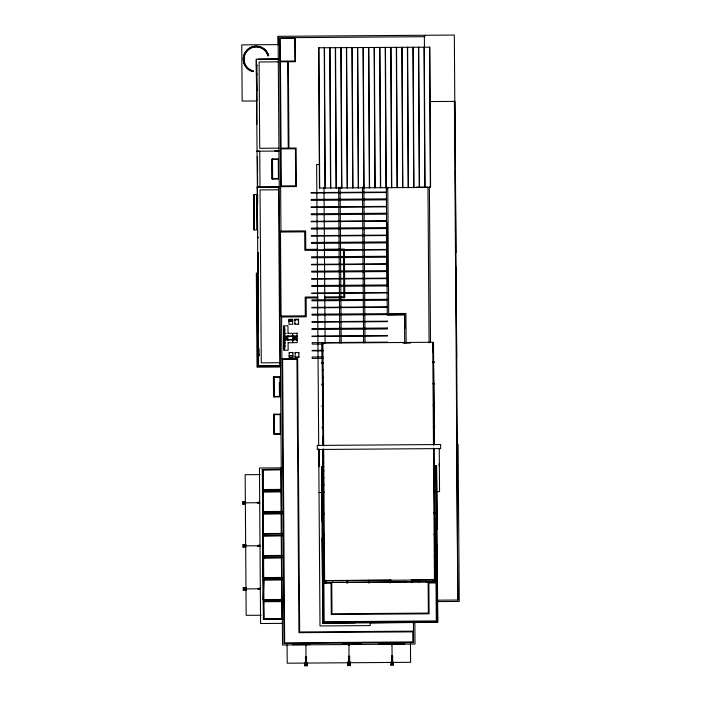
<?xml version="1.0" encoding="UTF-8"?>
<svg xmlns="http://www.w3.org/2000/svg" width="701" height="701" viewBox="0 0 701 701"><rect width="100%" height="100%" fill="white"/><g stroke="black" fill="none" stroke-linecap="round" stroke-linejoin="round"><path stroke-width="1.05" d="M281.46 489.64L262.481 489.771L262.928 469.67M263.094 491.681L262.638 511.783L282.389 511.642M263.094 491.918L262.638 511.783L263.234 511.537M282.547 533.645L262.796 533.794L263.252 513.693M263.41 535.704L262.963 555.805L281.942 555.665M263.41 535.941L262.963 555.805L263.558 555.56M282.1 577.677L263.12 577.808L263.576 557.707M263.734 579.718L263.278 599.819L283.344 599.67M263.734 579.955L263.278 599.819L263.874 599.574M362.916 328.489L363.547 327.998L364.187 328.48M283.668 336.392L285.36 336.2M284.431 346.049L285.43 346.04M362.356 242.248L363.495 242.239M363.495 242.905L362.356 242.905M362.566 270.945L363.46 270.691M362.776 299.66L363.512 299.345M296.716 336.173L292.694 336.13M284.834 342.605L284.957 339.871M362.251 213.454L362.715 213.262M364.021 329.12L363.092 329.128M287.901 340.441L287.892 339.433M292.781 336.436L292.527 334.289M363.469 271.83L362.566 271.602M262.481 489.771L263.077 489.535M262.796 533.794L263.392 533.549M263.12 577.808L263.716 577.571M268.544 55.563L268.097 55.721L267.677 54.476A12.373 12.373 0 0 0 247.392 50.446A12.373 12.373 0 0 0 251.72 70.661L252.973 71.064L252.824 71.52L251.545 71.108A12.855 12.855 0 0 1 247.05 50.104A12.855 12.855 0 0 1 268.115 54.292M363.521 300.615L362.776 300.317M244.71 502.845L257.074 502.74M245.026 545.886L257.39 545.781M245.341 588.936L257.696 588.822M278.166 44.619L241.757 44.882L242.16 101.084L256.75 100.979M258.24 59.234L278.954 58.963L256.207 59.129L256.803 108.156M278.288 61.837L259.098 61.977L259.72 148.305L278.919 148.165M256.251 65.105L257.206 65.105M256.496 65.587L257.206 65.579M256.557 74.236L257.276 74.227M256.557 74.472L257.276 74.464M430.212 101.557L454.958 101.382L457.297 444.408M256.68 108.392L257.425 194.238M258.906 151.066L256.995 151.197M274.678 150.952L278.937 150.917M256.873 151.197L278.937 151.039M271.892 159.46L277.727 159.416M319.717 164.525L316.642 164.542L318.692 445.547M272.032 178.589L277.868 178.545M280.628 186.659L296.418 186.545L296.137 148.042L288.961 148.095L288.33 61.767L295.507 61.714L295.331 37.644M257.136 187.071L279.2 186.904M257.136 187.185L278.516 187.036M416.008 187.114L427.952 187.027L429.091 342.859M278.534 189.778L260.027 189.918L261.289 362.846L280.996 362.697M386.382 192.039L310.981 192.582L310.981 193.064L386.382 192.512M257.311 194.484L257.565 229.875M257.67 194.72L257.618 203.448M386.479 206.383L311.086 206.935L311.086 207.408L386.488 206.865M386.663 213.227L311.262 213.77L311.27 214.734L386.663 214.182M386.584 220.736L311.191 221.279L311.191 221.761L386.593 221.209M257.688 230.112L257.504 237.288L258.459 237.28M280.952 231.067L305.645 230.892L305.776 249.381L317.579 249.293M279.524 232.04L304.698 231.856L304.83 250.345L317.711 250.248M386.689 235.08L311.297 235.632L311.297 236.106L386.698 235.562M257.749 237.762L258.459 237.762M324.02 249.249L344.41 249.1L344.761 297.732L324.379 297.881M386.794 249.433L311.524 249.977L311.524 250.459L386.803 249.906M324.142 250.204L343.464 250.064L343.797 296.786L324.484 296.926M257.933 263.786L258.651 263.786M257.933 264.032L258.651 264.023M386.899 263.778L311.498 264.33L311.507 264.803L386.908 264.259M257.88 272.917L257.258 187.185M258.003 273.153L256.329 273.171L257.013 367.175L279.822 367.009L278.507 186.913M257.048 273.881L257.766 273.872M387.005 278.122L311.603 278.674L311.612 279.156L387.005 278.604M258.056 280.33L257.766 273.153M257.933 280.566L258.196 315.958M257.179 291.677L257.898 291.669M257.188 292.396L257.907 292.387M387.11 292.475L311.708 293.027L311.717 293.5L387.11 292.948M318.044 296.97L305.172 297.066L305.303 315.853L280.137 316.037M317.939 297.925L306.135 298.013L306.267 316.799L281.583 316.983M387.215 306.819L311.814 307.371L311.822 307.853L387.215 307.301M257.32 310.192L258.029 310.184M257.32 310.911L258.038 310.902M387.39 313.662L311.989 314.214L311.998 315.17L387.399 314.618M387.513 314.784L404.845 314.539M258.319 316.204L258.345 319.787M258.222 320.024L258.485 355.416M288.943 319.787L292.65 319.761M294.867 319.752L298.573 319.717M292.659 320.348L292.063 319.77M294.867 320.339L295.454 319.744M297.986 320.313L298.573 320.313M288.961 320.962L292.668 320.935M288.943 321.312L292.65 321.286M294.893 323.696L295.48 323.687M298.013 323.669L298.6 323.66M283.598 327.244L284.413 327.358M257.451 328.708L258.17 328.699M257.46 329.426L258.17 329.417M285.228 330.136L284.308 330.031M284.361 333.308L286.192 333.325M288.093 333.317L297.136 333.264M285.141 336.182L288.041 336.208M288.277 336.165L292.212 335.989M288.111 336.366L297.154 336.278M285.141 336.533L287.988 336.515L287.866 335.595M296.628 335.534L296.795 336.445L292.86 336.559M288.041 337.794L283.677 337.829L283.59 325.816L287.953 325.781L288.015 333.317M292.659 337.759L297.171 337.733L297.058 333.247M288.05 338.233L283.686 338.268L283.774 350.281L288.137 350.246L288.076 342.719M292.405 340.318L292.405 339.486L288.383 339.556M296.821 340.292L296.821 339.45L292.799 339.529M283.695 339.696L285.298 339.757M292.519 339.635L297.18 339.599M285.167 339.889L287.953 339.792M292.405 339.836L288.47 340.011M285.403 342.955L284.527 342.903M288.164 342.719L297.206 342.631L297.171 338.162L292.668 338.197L292.589 342.684M387.6 342.123L312.199 342.666L312.208 344.103L323.135 344.025M322.898 343.613L322.127 343.621L322.872 445.293M402.926 343.139L410.567 343.087M432.736 342.815L433.498 342.807L434.234 444.478M257.582 347.223L258.301 347.214M257.591 347.941L258.31 347.933M283.756 348.844L284.475 348.844L284.413 339.696M323.056 350.334L312.129 350.412L312.129 350.894L323.056 350.815M289.189 353.138L289.776 352.542M295.112 353.094L295.691 352.498M298.819 353.067L298.223 352.48M258.599 355.179L259.317 355.17M259.317 355.652L258.362 355.661L258.441 366.448M289.198 355.556L292.904 355.53M289.215 356.485L289.811 357.072M295.13 356.45L295.726 356.441M298.249 356.423L298.836 356.415M289.215 357.081L292.922 357.046M295.139 357.028L298.845 357.011M323.126 356.94L312.173 357.019L312.19 358.448L323.135 358.369M281.881 358.746L297.662 358.632L299.66 631.969L413.485 631.137M323.03 362.636L321.671 362.645L321.68 363.363L323.038 363.355M432.868 361.839L434.234 361.83L434.234 362.54L432.876 362.557M258.432 365.615L264.54 365.685M257.723 365.738L281.075 365.571M279.813 366.299L257.723 366.457L257.048 273.162M322.32 370.11L323.091 370.11M322.329 370.233L323.091 370.224M273.478 377.348L279.313 377.304M322.372 377.287L323.143 377.278M322.381 377.41L323.143 377.401M323.187 384.157L321.829 384.166L321.838 384.884L323.196 384.875M433.025 383.359L434.392 383.351L434.392 384.069L433.034 384.078M273.618 396.477L279.454 396.433L279.349 382.615M323.345 405.677L321.987 405.686L321.987 406.405L323.354 406.396M433.183 404.88L434.55 404.871L434.55 405.59L433.192 405.599M273.749 414.65L274.126 433.779M274.678 414.641L279.585 414.606M323.503 427.198L322.145 427.216L322.145 427.925L323.511 427.917M433.341 426.401L434.699 426.392L434.708 427.111L433.349 427.119M273.889 433.779L279.725 433.735M322.846 441.858L323.608 441.849M322.846 441.972L323.608 441.972M322.951 456.325L323.713 456.193M323.003 463.379L323.766 463.492M323.363 466.542L321.593 466.559L322.732 623.189L437.757 622.357L436.618 465.718L433.963 465.736M323.862 466.656L321.715 466.673L322.11 521.36M323.547 466.778L321.829 466.796L322.11 505.018M433.866 466.34L436.022 466.323L436.863 582.356M434.05 466.454L435.899 466.445L437.03 621.638L323.441 622.47L322.311 467.269M281.241 467.865L259.449 468.023L260.579 623.522L282.372 623.364M281.311 469.302L262.332 469.442L263.427 619.439L282.407 619.298M262.928 469.556L281.013 469.425M262.332 469.679L281.311 469.539M262.332 469.915L281.259 469.775M323.818 470.248L322.451 470.257L322.46 470.976L323.818 470.967M433.656 469.451L435.014 469.433L435.023 470.152L433.656 470.161M260.15 474.612L245.148 474.717L246.174 615.329L261.175 615.224M323.108 477.723L323.871 477.723M323.108 477.845L323.871 477.837M323.161 484.899L323.923 484.89M323.161 485.022L323.923 485.013M262.481 489.535L281.399 489.394M263.077 489.885L281.162 489.754M262.481 490.017L281.46 489.876M262.489 491.445L281.469 491.313M262.489 491.69L281.478 491.55M262.498 491.927L281.416 491.787M323.976 491.769L322.609 491.778L322.618 492.496L323.976 492.488M433.814 490.972L435.172 490.963L435.181 491.681L433.814 491.69M319.034 492.523L321.899 492.505M436.688 491.664L439.553 491.646L439.238 448.605M245.622 501.539L242.458 501.557L242.467 502.31L245.63 502.284M259.791 502.179L257.907 502.196L257.915 503.292L259.799 503.274M244.176 502.705L244.947 502.985L244.176 502.994M257.907 502.564L257.074 502.573L257.915 502.897M245.639 503.379L242.476 503.406L242.476 504.15L245.639 504.124M262.638 511.546L282.38 511.397M263.234 511.896L282.389 511.756M262.638 512.019L281.627 511.888M262.656 513.456L282.398 513.43M262.656 513.693L282.398 513.553M324.134 513.29L322.767 513.298L322.775 514.017L324.134 514.008M433.963 512.492L435.33 512.484L435.339 513.202L433.972 513.211M262.656 513.938L282.398 513.789M262.796 533.557L282.547 533.408M262.805 534.031L282.547 533.768M324.291 534.81L322.924 534.828L322.933 535.538L324.291 535.529M434.121 534.013L435.487 534.004L435.487 534.723L434.129 534.732M262.814 535.468L281.793 535.327M263.41 535.582L282.556 535.441M262.814 535.704L282.564 535.564M262.814 535.941L282.564 535.801M323.582 542.294L324.344 542.285M323.582 542.416L324.344 542.408M245.937 544.581L242.774 544.607L242.774 545.352L245.946 545.325M260.106 545.229L258.222 545.238L258.231 546.333L260.115 546.324M258.222 545.615L257.39 545.948L258.222 545.939M244.894 546.429L242.783 546.447L242.791 547.192L245.955 547.174M245.674 546.438L244.088 546.447L244.079 545.343M323.625 549.47L324.397 549.461M323.634 549.584L324.397 549.584M262.954 555.56L281.881 555.429M262.963 556.042L281.942 555.902M324.44 556.34L323.082 556.349L323.091 557.067L324.449 557.05M434.278 555.534L435.645 555.525L435.645 556.243L434.287 556.252M262.971 557.479L281.951 557.339M263.567 557.593L281.653 557.461M262.971 557.716L281.951 557.575M262.971 557.952L281.898 557.812M323.731 563.814L324.502 563.806M323.731 563.937L324.502 563.928M323.783 570.991L324.554 571.105M263.12 577.571L282.039 577.431M263.716 577.922L281.802 577.79M263.12 578.053L282.1 577.913M324.598 577.861L323.24 577.869L323.24 578.588L324.607 578.579M434.436 577.063L435.803 577.046L435.803 577.764L434.445 577.773M263.129 579.482L282.117 579.35M263.138 579.727L282.117 579.587M263.138 579.964L282.056 579.823M323.853 579.92L324.616 579.92M434.454 579.122L435.216 579.114M324.624 580.559L390.956 580.077M434.454 579.762L411.461 579.946L411.478 582.61L412.197 582.601L412.179 579.937M435.225 579.753L435.987 579.753M324.624 580.708L434.454 579.911M323.152 582.531L435.233 581.856L434.261 448.377M436.749 582.242L428.136 582.303L428.364 613.095L331.994 613.796L331.766 582.47M246.253 587.622L243.089 587.648L243.089 588.393L246.253 588.376M260.421 588.27L258.529 588.288L258.538 589.383L260.43 589.366M244.807 588.787L245.578 588.787L244.807 589.085M258.538 588.656L257.696 588.665L258.538 588.98M246.261 589.471L243.098 589.488L243.107 590.242L246.27 590.216M263.278 599.583L283.029 599.434M263.883 599.933L283.029 599.793M263.278 600.056L283.344 599.916M263.287 601.256L283.353 601.107M263.296 601.493L283.353 601.344M437.126 600.179L457.876 600.03L454.406 101.382M263.296 601.73L283.038 601.589M437.485 601.607L459.243 601.449L458.103 444.399L456.666 444.408L457.806 600.03M263.418 618.957L283.169 618.817M263.418 619.202L283.169 619.176M370.391 622.243L385.708 622.137M322.968 622.952L338.241 622.838M370.321 622.602L434.261 622.137M322.846 623.066L355.135 622.838M342.43 644.096L361.444 643.956L342.43 644.21M389.703 643.868L379.145 643.825M292.816 644.692L310.035 644.569M342.316 644.333L361.681 644.193M378.899 644.07L404.731 643.877M348.493 657.494L349.606 657.485M305.452 658.16L306.556 658.151M348.502 657.853L349.606 657.845M391.544 657.538L392.648 657.529M305.487 663.076L287.208 663.207L287.077 644.973M306.6 663.067L348.537 662.76M349.641 662.752L391.579 662.445M392.683 662.436L410.602 662.314L410.471 643.833M304.76 665.267L305.505 665.258M306.6 665.249L307.353 665.24M347.801 664.951L348.555 664.942M349.65 664.934L350.395 664.934M390.851 664.636L391.596 664.627M392.691 664.618L393.436 664.618M430.58 187.439L319.446 188.043L318.683 47.773L429.827 47.169L430.58 187.474M362.724 214.576L362.084 214.094M288.444 336.594L292.378 336.48L292.37 335.648M285.219 339.582L288.067 339.591M284.667 330.083L284.72 327.297M284.781 345.637L284.834 342.85M284.808 348.721L284.816 345.873M296.742 339.731L292.887 339.976M284.702 330.329L284.764 333.229M284.729 333.413L284.79 336.314M391.99 645.043L392.087 656.39M348.949 645.367L349.045 656.706M305.899 645.674L305.995 657.012M455.168 152.091L454.318 35.05L278.104 36.329L282.529 645.008L415.018 644.044L414.861 622.4M455.3 170.685L455.895 252.719M456 266.941L456.666 357.729M439.176 463.825L439.185 465.999M436.495 465.841L436.96 529.273M437.074 544.581L437.634 622.234L370.198 622.725L370.216 625.599L319.998 625.958L318.71 448.833M436.381 465.963L436.837 529.299M437.074 560.966L437.512 622.12M437.074 610.396L437.152 621.761M433.376 342.929L433.455 353.357M433.568 369.366L434.121 444.627M434.278 466.586L434.927 555.7M434.935 556.699L435.119 581.716M433.262 343.052L433.332 352.699M433.568 385.9L433.998 444.636M434.269 481.578L434.804 555.7M434.813 556.699L434.997 581.602L324.107 582.408L323.748 533.47M433.481 445.179L432.727 342.272L322.889 343.069L323.643 445.976M433.498 448.149L434.471 581.865M433.7 579.788L433.726 582.443L433.008 582.452L432.981 579.788M429.389 186.676L430.519 342.027M424.824 35.26L424.832 36.697L279.55 37.758L280.961 232.031M424.359 36.706L424.438 47.388M426.243 581.138L426.243 581.9M426.12 581.138L426.129 581.9M419.067 581.19L419.067 581.953M418.944 581.19L418.953 581.953M413.424 622.024L413.572 642.615L283.958 643.562L281.574 316.028M406.133 342.973L405.914 313.452L388.696 313.584L387.776 187.316M404.731 314.661L404.827 328.611M404.696 343.324L404.495 314.898L387.276 315.029L386.339 186.983M404.714 581.295L404.722 582.058M404.6 581.295L404.6 582.058M397.546 581.348L397.432 582.11M393.419 662.138L393.445 665.302L392.7 665.31L392.639 655.943L391.535 655.952L391.596 665.319L390.851 665.319L390.834 662.156M392.148 644.21L391.824 645.051L391.824 644.21M390.659 580.095L390.676 582.759L389.958 582.768L389.94 580.104M386.961 222.997L387.303 269.92M386.584 186.983L386.601 190.26M386.847 223.032L387.303 286.385M369.138 580.253L369.155 582.917L368.437 582.917L368.419 580.262M363.898 187.009L365.028 342.815M362.461 187.018L363.6 342.824M355.284 643.518L355.284 644.237M355.048 643.527L355.048 644.237M350.369 661.709L350.404 665.617L349.65 665.626L349.597 656.259L348.485 656.267L348.555 665.635L347.81 665.635L347.784 661.726M349.107 644.534L349.107 645.367L348.774 644.534M349.194 657.442L349.186 656.671L348.905 657.442M348.888 643.571L348.888 644.28M348.651 643.571L348.651 644.289M347.617 580.41L347.635 583.074L346.916 583.074L346.899 580.419M340.081 187.185L341.212 342.982M342.491 643.614L342.491 644.333M338.644 187.193L339.783 342.999M332.975 581.812L332.861 582.584M323.985 187.412L325.115 343.455M326.088 580.568L326.114 583.232M325.378 580.568L325.395 583.232M323.66 448.947L324.633 582.662M322.372 343.858L322.802 402.725M323.056 437.468L323.108 445.442M323.143 449.429L323.511 500.409M322.25 343.744L322.81 420.565M322.924 436.714L322.995 445.442M323.021 449.429L323.511 516.435M323.634 533.47L323.993 582.522M322.898 449.183L323.871 582.662M322.197 467.146L323.038 583.179M322.346 537.772L322.81 601.107M322.232 537.763L322.81 617.599M319.192 449.472L319.305 464.439M319.016 449.472L319.025 466.875M307.336 662.769L307.353 665.932L306.609 665.932L306.547 656.574L305.443 656.583L305.513 665.941L304.76 665.95L304.742 662.787M306.057 644.832L305.732 645.674L305.732 644.841M292.659 334.289L292.676 336.296M292.703 339.661L292.72 342.684M292.299 352.524L292.308 353.111M284.317 327.244L284.387 336.392M283.958 327.244L284.028 336.392M284.054 339.696L284.115 348.844M280.479 232.031L281.092 316.028M278.218 36.329L278.288 45.004M280.777 469.302L280.926 489.876M280.935 491.313L281.083 511.888M281.092 513.325L281.241 533.899M281.259 535.336L281.408 555.911M281.416 557.339L281.565 577.913M281.574 579.35L281.723 599.925M281.732 601.116L281.863 619.307M279.094 365.58L279.103 366.299M272.514 158.978L272.654 179.062M274.1 376.866L274.24 396.95M274.371 414.168L274.512 434.252M272.128 159.46L272.268 178.589M273.714 377.34L273.854 396.477M268.763 365.659L268.772 366.378M268.045 365.659L268.054 366.378M262.928 469.433L263.077 490.008M263.085 491.445L263.243 512.019M263.252 513.456L263.401 534.031M263.41 535.459L263.558 556.033M263.567 557.47L263.716 578.045M263.734 579.482L263.883 600.056M263.891 601.248L264.023 619.43M262.577 469.915L262.717 489.535M262.735 491.927L262.875 511.546M262.893 513.929L263.041 533.549M263.05 535.941L263.199 555.56M263.217 557.952L263.357 577.571M263.374 579.964L263.515 599.583M263.532 601.73L263.655 618.957M262.454 469.915L262.595 489.535M262.612 491.927L262.761 511.546M262.779 513.938L262.919 533.549M262.936 535.941L263.077 555.56M263.094 557.952L263.234 577.571M263.252 579.964L263.401 599.583M263.41 601.73L263.541 618.957M259.747 151.179L260.01 187.044M257.521 157.129L257.618 171.307M256.732 65.587L256.916 90.674M257.39 156.63L257.618 187.062M258.099 253.035L258.24 272.671L257.977 253.035M258.319 284.08L258.178 280.803L258.319 300.449M258.792 348.634L258.835 355.179M256.61 65.587L256.864 100.497M258.669 348.634L258.722 355.179M256.329 60.225L256.916 124.454M257.854 252.5L258.319 332.896M258.555 348.695L258.555 365.615M254.2 194.501L254.454 229.893M244.123 502.293L244.132 503.397M244.754 588.384L244.763 589.488M243.764 502.302L243.773 503.406M244.395 588.384L244.404 589.488M243.159 503.397L243.168 504.142M243.457 544.598L243.466 545.343M243.475 546.447L243.475 547.192M243.773 587.64L243.782 588.393M243.79 589.488L243.79 590.233M429.582 47.169L430.344 187.474M424.28 47.195L425.043 187.509M424.044 47.204L424.797 187.509M418.734 47.23L419.496 187.535M418.497 47.23L419.259 187.535M413.187 47.256L413.949 187.561M412.95 47.256L413.713 187.57M407.64 47.291L408.403 187.596M407.404 47.291L408.166 187.596M402.094 47.317L402.856 187.623M401.857 47.317L402.619 187.623M396.556 47.353L397.309 187.658M396.31 47.353L397.073 187.658M391.009 47.379L391.771 187.684M390.772 47.379L391.526 187.684M385.462 47.405L386.225 187.719M385.226 47.414L385.988 187.719M379.916 47.44L380.678 187.745M379.679 47.44L380.441 187.745M374.369 47.466L375.131 187.772M374.132 47.466L374.895 187.78M368.822 47.502L369.585 187.807M368.586 47.502L369.348 187.807M363.284 47.528L364.047 187.833M363.039 47.528L363.801 187.842M357.738 47.563L358.5 187.868M357.501 47.563L358.255 187.868M352.191 47.589L352.954 187.894M351.955 47.589L352.717 187.894M346.644 47.615L347.407 187.929M346.408 47.624L347.17 187.929M341.098 47.65L341.86 187.956M340.861 47.65L341.624 187.956M335.56 47.677L336.314 187.991M335.315 47.677L336.077 187.991M330.013 47.712L330.776 188.017M329.768 47.712L330.53 188.017M324.467 47.738L325.229 188.043M324.23 47.738L324.984 188.052M318.92 47.773L319.682 188.078M253.122 70.994L252.903 71.677L251.501 71.222A12.977 12.977 0 0 1 246.962 50.025A12.977 12.977 0 0 1 268.229 54.249L268.702 55.642L268.019 55.87A12.259 12.259 0 0 0 247.479 50.525A12.259 12.259 0 0 0 253.122 70.994M294.622 38.362L280.269 38.467L280.435 61.11L294.779 61.005L294.622 38.362M287.612 61.767L280.435 61.819L281.066 148.148L288.242 148.104L287.612 61.767M295.419 148.761L281.075 148.866L281.346 185.94L295.691 185.835L295.419 148.761M278.279 158.934L271.804 158.978L271.953 179.07L278.42 179.018L278.279 158.934M256.47 194.484L253.49 194.51L253.744 229.902L256.732 229.875L256.47 194.484M253.815 194.983L253.823 229.42L253.815 194.983M386.558 198.874L311.156 199.426L311.165 200.381L386.566 199.829L386.558 198.874M386.768 227.571L311.367 228.123L311.375 229.078L386.768 228.526L386.768 227.571M386.873 241.924L311.472 242.467L311.481 243.422L386.873 242.879L386.873 241.924M386.97 256.268L311.577 256.82L311.586 257.775L386.978 257.223L386.97 256.268M387.075 270.621L311.682 271.164L311.682 272.119L387.083 271.576L387.075 270.621M387.18 284.965L311.787 285.517L311.787 286.472L387.189 285.92L387.18 284.965M387.285 299.309L311.884 299.862L311.892 300.817L387.294 300.273L387.285 299.309M292.65 319.297L288.943 319.323L288.978 324.326L292.685 324.3L292.65 319.297M298.565 319.253L294.858 319.279L294.902 324.283L298.608 324.256L298.565 319.253M387.32 321.172L311.919 321.715L311.919 322.197L387.32 321.645L387.32 321.172M387.373 328.007L311.971 328.559L311.98 329.514L387.373 328.971L387.373 328.007M387.425 335.516L312.024 336.068L312.024 336.541L387.425 335.998L387.425 335.516M292.895 352.515L289.189 352.542L289.224 357.545L292.93 357.519L292.895 352.515M298.81 352.472L295.103 352.498L295.139 357.501L298.845 357.475L298.81 352.472M296.952 359.359L282.608 359.464L284.667 642.843L412.845 641.906L412.775 631.864L298.941 632.688L296.952 359.359M279.865 376.823L273.39 376.866L273.539 396.959L280.006 396.906L279.865 376.823M280.137 414.125L273.662 414.168L273.811 434.261L280.277 434.217L280.137 414.125M440.649 444.522L317.255 445.424L317.281 449.49L440.675 448.587L440.649 444.522M245.262 545.737L244.491 546.035L245.262 545.737M331.047 583.188L323.88 583.241L324.16 621.743L436.311 620.928L436.031 582.96L428.863 583.013L429.082 613.804L331.275 614.523L331.047 583.188M306.144 656.977L305.855 657.757L306.144 656.977M392.236 656.355L391.947 657.126L392.236 656.355"/></g></svg>
